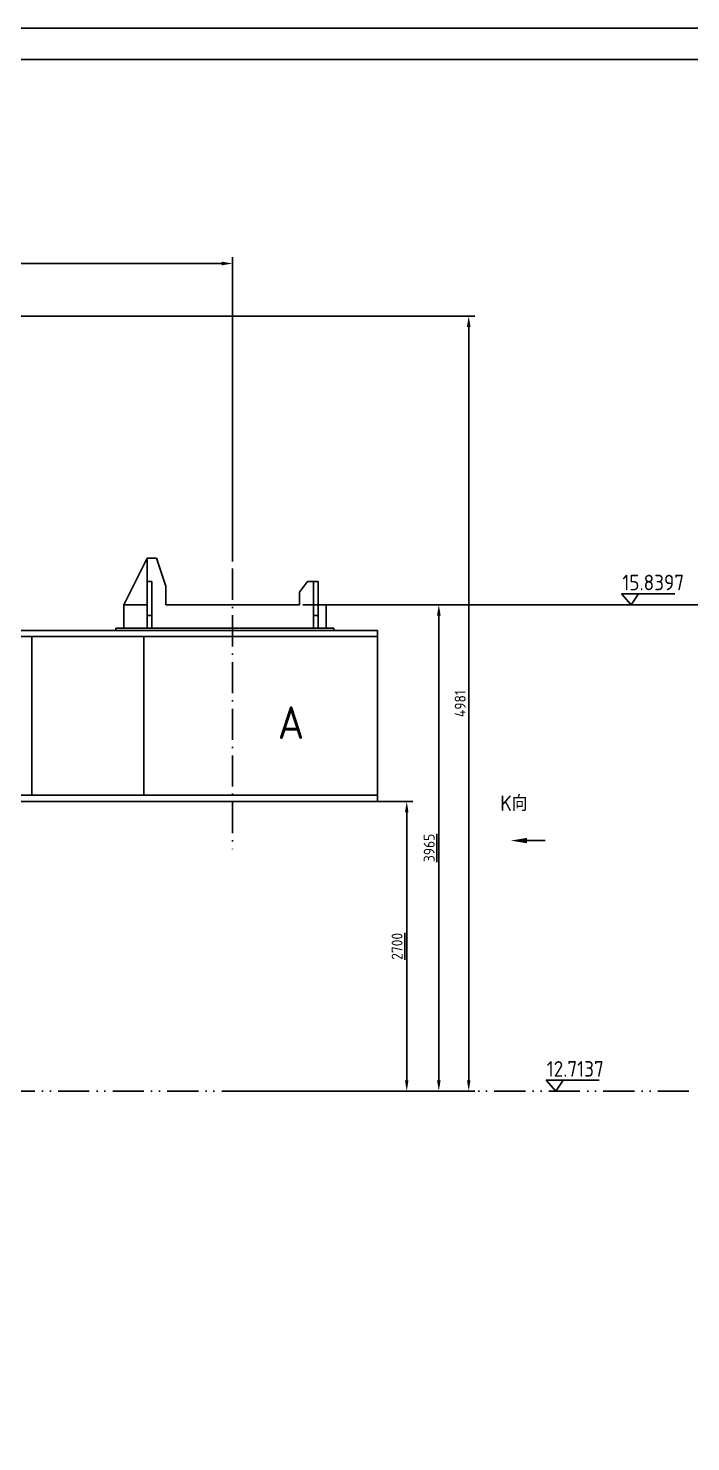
# Model space of a CAD drawing. Extents: x 3 to 23783, y 1 to 16821.
# Drawn here: x 11275 to 15531, y 7736 to 16821 of the extents above; entities that cross this region are included whole.
import ezdxf

# ---------------------------------------------------------------- set-up
doc = ezdxf.new("R2010")
doc.units = 0
doc.header["$LTSCALE"] = 20
doc.linetypes.add('GEN4A', pattern=[17.5, 10, -2.5, 0, -2.5, 0, -2.5])
doc.linetypes.add('GEN7', pattern=[15, 10, -2.5, 0, -2.5])
doc.layers.get('0').update_dxf_attribs({"linetype": 'CONTINUOUS'})
doc.layers.get('DEFPOINTS').update_dxf_attribs({"linetype": 'CONTINUOUS'})
for name, color, linetype in [('4', 3, 'CONTINUOUS'), ('4A', 3, 'GEN4A'), ('5', 3, 'CONTINUOUS'), ('7', 4, 'GEN7'), ('TILE1', 5, 'CONTINUOUS')]:
    doc.layers.add(name, color=color, linetype=linetype)
doc.styles.get("Standard").update_dxf_attribs({"font": 'geniso.shx', "bigfont": 'hztxt.shx'})
doc.dimstyles.new('GEN-ISO', dxfattribs={"dimscale": 20, "dimtxt": 3.5, "dimasz": 3.5, "dimexe": 2, "dimexo": 1, "dimgap": 1, "dimtad": 1, "dimzin": 9, "dimdsep": 46, "dimtxsty": 'Standard', "dimcen": 0, "dimclrd": 3, "dimclre": 3, "dimclrt": 2, "dimadec": 0, "dimazin": 0, "dimtp": 0.1, "dimtm": 0.1, "dimtfac": 0.71, "dimtdec": 3, "dimtmove": 0, "dimatfit": 1, "dimfxl": 0, "dimtzin": 0, "dimarcsym": 0})

# ---------------------------------------------------------------- blocks, each defined once
blk = doc.blocks.new('GB-A0')
blk.add_lwpolyline([(25, 10), (25, 831), (1179, 831), (1179, 10)], close=True)
at = {"layer": 'TILE1'}
blk.add_lwpolyline([(0, 841), (1189, 841), (1189, 0), (0, 0)], dxfattribs=at)
blk = doc.blocks.new('*D235')
at = {"color": 3, "linetype": 'ByBlock'}
for p, q in [((8088.1, 13393.4), (8088.1, 15349.1)), ((8158.1, 15309.1), (12518.1, 15309.1)), ((12588.1, 13393.4), (12588.1, 15349.1))]:
    blk.add_line(p, q, dxfattribs=at)
for points in [[(8158.1, 15320.7), (8158.1, 15297.4), (8088.1, 15309.1)], [(12518.1, 15320.7), (12518.1, 15297.4), (12588.1, 15309.1)]]:
    blk.add_solid(points, dxfattribs=at)
at = {"layer": 'DEFPOINTS', "color": 0, "linetype": 'ByBlock'}
for p in [(12588.1, 15309.1), (8088.1, 13373.4), (12588.1, 13373.4)]:
    blk.add_point(p, dxfattribs=at)
at = {"color": 2, "linetype": 'ByBlock', "insert": (10338.1, 15364.1), "char_height": 70, "attachment_point": 5}
blk.add_mtext('4500', dxfattribs=at)
blk = doc.blocks.new('*D257')
at = {"color": 3, "linetype": 'ByBlock'}
for p, q in [((13038.1, 13115.9), (13952.7, 13115.9)), ((13912.7, 10059.9), (13912.7, 13045.9)), ((12517.7, 9989.9), (13952.7, 9989.9))]:
    blk.add_line(p, q, dxfattribs=at)
for points in [[(13901, 13045.9), (13924.3, 13045.9), (13912.7, 13115.9)], [(13901, 10059.9), (13924.3, 10059.9), (13912.7, 9989.9)]]:
    blk.add_solid(points, dxfattribs=at)
at = {"layer": 'DEFPOINTS', "color": 0, "linetype": 'ByBlock'}
for p in [(13018.1, 13115.9), (13912.7, 13115.9), (12497.7, 9989.9)]:
    blk.add_point(p, dxfattribs=at)
at = {"color": 2, "linetype": 'ByBlock', "insert": (13850.7, 11552.9), "char_height": 70, "attachment_point": 5, "rotation": 90}
blk.add_mtext('\\L3965\\l', dxfattribs=at)
blk = doc.blocks.new('*D258')
at = {"color": 3, "linetype": 'ByBlock'}
for p, q in [((10878.2, 14970.9), (14144.7, 14970.9)), ((14104.7, 10059.9), (14104.7, 14900.9)), ((13562.7, 9989.9), (14144.7, 9989.9))]:
    blk.add_line(p, q, dxfattribs=at)
for points in [[(14093, 14900.9), (14116.4, 14900.9), (14104.7, 14970.9)], [(14093, 10059.9), (14116.4, 10059.9), (14104.7, 9989.9)]]:
    blk.add_solid(points, dxfattribs=at)
at = {"layer": 'DEFPOINTS', "color": 0, "linetype": 'ByBlock'}
for p in [(10858.2, 14970.9), (14104.7, 14970.9), (13542.7, 9989.9)]:
    blk.add_point(p, dxfattribs=at)
at = {"color": 2, "linetype": 'ByBlock', "insert": (14049.7, 12480.4), "char_height": 70, "attachment_point": 5, "rotation": 90}
blk.add_mtext('4981', dxfattribs=at)
blk = doc.blocks.new('*D259')
at = {"color": 3, "linetype": 'ByBlock'}
for p, q in [((13182.4, 11850.9), (13746.5, 11850.9)), ((13706.5, 10059.9), (13706.5, 11780.9)), ((13182.4, 9989.9), (13746.5, 9989.9))]:
    blk.add_line(p, q, dxfattribs=at)
for points in [[(13694.8, 11780.9), (13718.1, 11780.9), (13706.5, 11850.9)], [(13694.8, 10059.9), (13718.1, 10059.9), (13706.5, 9989.9)]]:
    blk.add_solid(points, dxfattribs=at)
at = {"layer": 'DEFPOINTS', "color": 0, "linetype": 'ByBlock'}
for p in [(13162.4, 11850.9), (13706.5, 11850.9), (13162.4, 9989.9)]:
    blk.add_point(p, dxfattribs=at)
at = {"color": 2, "linetype": 'ByBlock', "insert": (13644.5, 10920.4), "char_height": 70, "attachment_point": 5, "rotation": 90}
blk.add_mtext('\\L2700\\l', dxfattribs=at)

msp = doc.modelspace()

# ---------------------------------------------------------------- linework, layer by layer
for p, q in [((11888.148, 13115.942), (12038.148, 13415.942)), ((12038.148, 13415.942), (12038.148, 12965.942)), ((12038.148, 13415.942), (12098.148, 13415.942)), ((12098.148, 13415.942), (12158.148, 13235.942)), ((12038.148, 13265.942), (12068.148, 13265.942)), ((12068.148, 13265.942), (12068.148, 12965.942)), ((13018.148, 13195.942), (13068.148, 13265.942)), ((13068.148, 13265.942), (13138.148, 13265.942)), ((13108.148, 13265.942), (13108.148, 12965.942)), ((13138.148, 13265.942), (13138.148, 12965.942)), ((12158.148, 13235.942), (12158.148, 13115.942)), ((13018.148, 13115.942), (13018.148, 13195.942)), ((11888.148, 13115.942), (12038.148, 13115.942)), ((11888.148, 12965.942), (11888.148, 13115.942)), ((12158.148, 13115.942), (13018.148, 13115.942)), ((13138.148, 13115.942), (13188.148, 13115.942)), ((13188.148, 13115.942), (13188.148, 12965.942)), ((12038.148, 13045.855), (12068.148, 13045.855)), ((13108.148, 13045.855), (13138.148, 13045.855)), ((2658.148, 12910.942), (13518.148, 12910.942)), ((9588.148, 12950.942), (13518.148, 12950.942)), ((11298.148, 12910.942), (11298.148, 11890.942)), ((11838.148, 12965.942), (13238.148, 12965.942)), ((11838.148, 12965.942), (11838.148, 12950.942)), ((12018.148, 12910.942), (12018.148, 11890.942)), ((13238.148, 12965.942), (13238.148, 12950.942)), ((13518.148, 12950.942), (13518.148, 11850.942)), ((2658.148, 11890.942), (13518.148, 11890.942)), ((2658.148, 11850.942), (13518.148, 11850.942)), ((2658.148, 11850.942), (13518.148, 11850.942))]:
    msp.add_line(p, q)
at = {"color": 3, "linetype": 'ByBlock'}
msp.add_line((14444.441, 11600.024), (14595.56, 11600.024), dxfattribs=at)
msp.add_solid([(14479.441, 11617.524), (14479.441, 11582.524), (14374.441, 11600.024)], dxfattribs=at)
at = {"layer": '4'}
for p, q in [((15149.113, 13115.942), (15087.081, 13185.227)), ((15087.081, 13185.227), (15429.322, 13185.227)), ((15149.113, 13115.942), (15196.171, 13185.227)), ((13952.66, 13115.942), (15608.999, 13115.942)), ((14663.338, 9989.942), (14601.307, 10059.227)), ((14601.307, 10059.227), (14943.548, 10059.227)), ((14663.338, 9989.942), (14710.396, 10059.227))]:
    msp.add_line(p, q, dxfattribs=at)
at = {"layer": '4A'}
msp.add_line((9716.352, 9989.942), (15523.157, 9989.942), dxfattribs=at)
at = {"layer": '7'}
msp.add_line((12588.148, 13347.979), (12588.148, 11545.757), dxfattribs=at)

# ---------------------------------------------------------------- block references
at = {"xscale": 20, "yscale": 20, "zscale": 20}
msp.add_blockref('GB-A0', (3.302, 0.892), dxfattribs=at)

# ---------------------------------------------------------------- texts
msp.add_text('A', height=210).set_placement((12878.212, 12253.264))
at = {"layer": '4'}
for s, p in [('15.8397', (15091.359, 13208.733)), ('12.7137', (14605.585, 10082.733))]:
    msp.add_text(s, height=100, dxfattribs=at).set_placement(p)
at = {"layer": '4', "insert": (14307.501, 11890.125), "char_height": 100, "width": 614.7, "attachment_point": 1}
msp.add_mtext('K向', dxfattribs=at)

# ---------------------------------------------------------------- dimensions: what is measured, and where the dimension line sits
at = {"layer": '5'}
dim = msp.add_linear_dim(base=(12588.148, 15309.053), p1=(8088.148, 13373.411), p2=(12588.148, 13373.411), dimstyle='GEN-ISO', override={"dimpost": '<>', "dimtix": 1, "dimtmove": 2, "dimatfit": 3}, dxfattribs=at)
dim.commit()
dim.dimension.update_dxf_attribs({"geometry": '*D235', "text_midpoint": (10338.148, 15364.053)})
dim = msp.add_linear_dim(base=(14104.691, 14970.942), p1=(13542.721, 9989.942), p2=(10858.179, 14970.942), angle=90, dimstyle='GEN-ISO', override={"dimscale": 20, "dimdec": 1, "dimpost": '<>'}, dxfattribs=at)
dim.commit()
dim.dimension.update_dxf_attribs({"geometry": '*D258', "text_midpoint": (14049.691, 12480.442)})
for base, p1, p2, text, picture, middle in [((13912.66, 13115.942), (12497.716, 9989.942), (13018.148, 13115.942), '\\L3965\\l', '*D257', (13850.66, 11552.942)), ((13706.463, 11850.942), (13162.404, 9989.942), (13162.404, 11850.942), '\\L2700\\l', '*D259', (13644.456, 10920.442))]:
    dim = msp.add_linear_dim(base=base, p1=p1, p2=p2, angle=90, text=text, dimstyle='GEN-ISO', override={"dimscale": 20, "dimdec": 1, "dimpost": '<>'}, dxfattribs=at)
    dim.commit()
    dim.dimension.update_dxf_attribs({"geometry": picture, "text_midpoint": middle})

doc.saveas('drawing.dxf')
